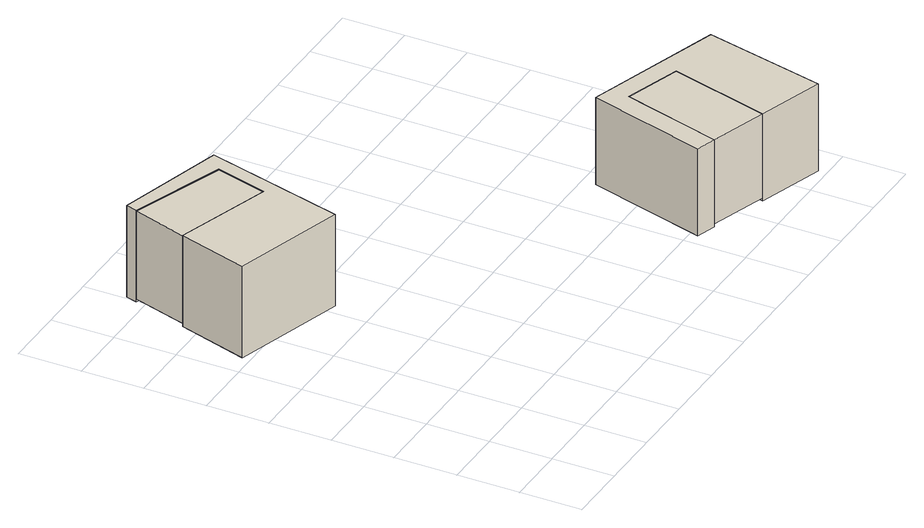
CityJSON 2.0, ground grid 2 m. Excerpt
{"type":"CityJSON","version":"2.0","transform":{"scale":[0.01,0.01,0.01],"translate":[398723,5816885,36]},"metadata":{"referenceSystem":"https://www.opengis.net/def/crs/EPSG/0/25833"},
"CityObjects":{
"building1":{"type":"Building","attributes":{"Gemeindeschluessel":"11000011","function":"51009_1610"},"address":[{"country":"Germany","locality":"Berlin"}],"children":["building1-1","building1-2"]},
"building1-1":{"type":"BuildingPart","attributes":{"BezugspunktDach":"2200","measuredHeight":3.06,"storeysAboveGround":0},"parents":["building1"],"geometry":[{"type":"MultiSurface","lod":"1","boundaries":[[[0,1,2,3,4,5,6,7]],[[8,9,10,11,12,13,14,15]],[[8,15,7,6]],[[16,17,18,19,6,5]],[[9,8,19,20]],[[21,17,5,4]],[[10,9,20,22]],[[23,21,4,3]],[[11,10,22,24]],[[12,11,3,2]],[[13,12,2,1]],[[14,13,1,0]],[[15,14,0,7]],[[20,19,18,17,16]],[[22,20,17,21]],[[24,22,21,23]]]}]},
"building1-2":{"type":"BuildingPart","attributes":{"BezugspunktDach":"2200","measuredHeight":2.95,"storeysAboveGround":0},"parents":["building1"],"geometry":[{"type":"MultiSurface","lod":"1","boundaries":[[[17,21,23,18]],[[24,22,20,19]],[[24,19,18,23]],[[22,24,25,23,21]],[[22,21,17,20]],[[20,17,18,19]]]}]},
"building2":{"type":"Building","attributes":{"Gemeindeschluessel":"11000011","function":"51009_1610"},"address":[{"country":"Germany","locality":"Berlin"}],"children":["building2-1","building2-2"]},
"building2-1":{"type":"BuildingPart","attributes":{"BezugspunktDach":"2200","measuredHeight":2.93,"storeysAboveGround":0},"parents":["building2"],"geometry":[{"type":"MultiSurface","lod":"1","boundaries":[[[26,27,28,29,30,31,32,33]],[[34,35,36,37,38,39,40,41]],[[34,41,33,32]],[[35,34,32,31]],[[36,35,31,30]],[[37,36,30,29]],[[38,37,29,28],[42,43,28,29]],[[39,38,28,43,44]],[[40,39,27,44,45]],[[41,40,26,33]],[[28,43,42,29]],[[44,43,28,27]],[[45,44,27,26]]]}]},
"building2-2":{"type":"BuildingPart","attributes":{"BezugspunktDach":"2200","measuredHeight":2.83,"storeysAboveGround":0},"parents":["building2"],"geometry":[{"type":"Solid","lod":"1","boundaries":[[[[29,28,27,26]],[[44,43,42,45]],[[45,42,29,26]],[[44,45,26,27]],[[43,44,27,28]],[[42,43,28,29]]]]}]}
},
"vertices":[
[439,918,347],[561,1369,347],[209,1466,347],[198,1430,347],[501,1322,347],[454,1155,347],[143,1252,347],[74,1026,347],[143,1252,40],[454,1155,40],[501,1322,40],[198,1430,40],[209,1466,40],[561,1369,40],[439,918,40],[74,1026,40],[454,1155,286],[454,1155,345],[143,1252,345],[143,1252,50],[454,1155,50],[501,1322,345],[501,1322,50],[198,1430,345],[198,1430,50],
[198,1430,311],
[1299,152,337],[1390,472,337],[1572,415,337],[1483,93,337],[1697,25,337],[1789,416,337],[1343,554,337],[1235,172,337],[1343,554,44],[1789,416,44],[1697,25,44],[1483,93,44],[1572,415,44],[1390,472,44],[1299,152,44],[1235,172,44],[1483,93,54],[1572,415,54],[1390,472,54],[1299,152,54]
]}
